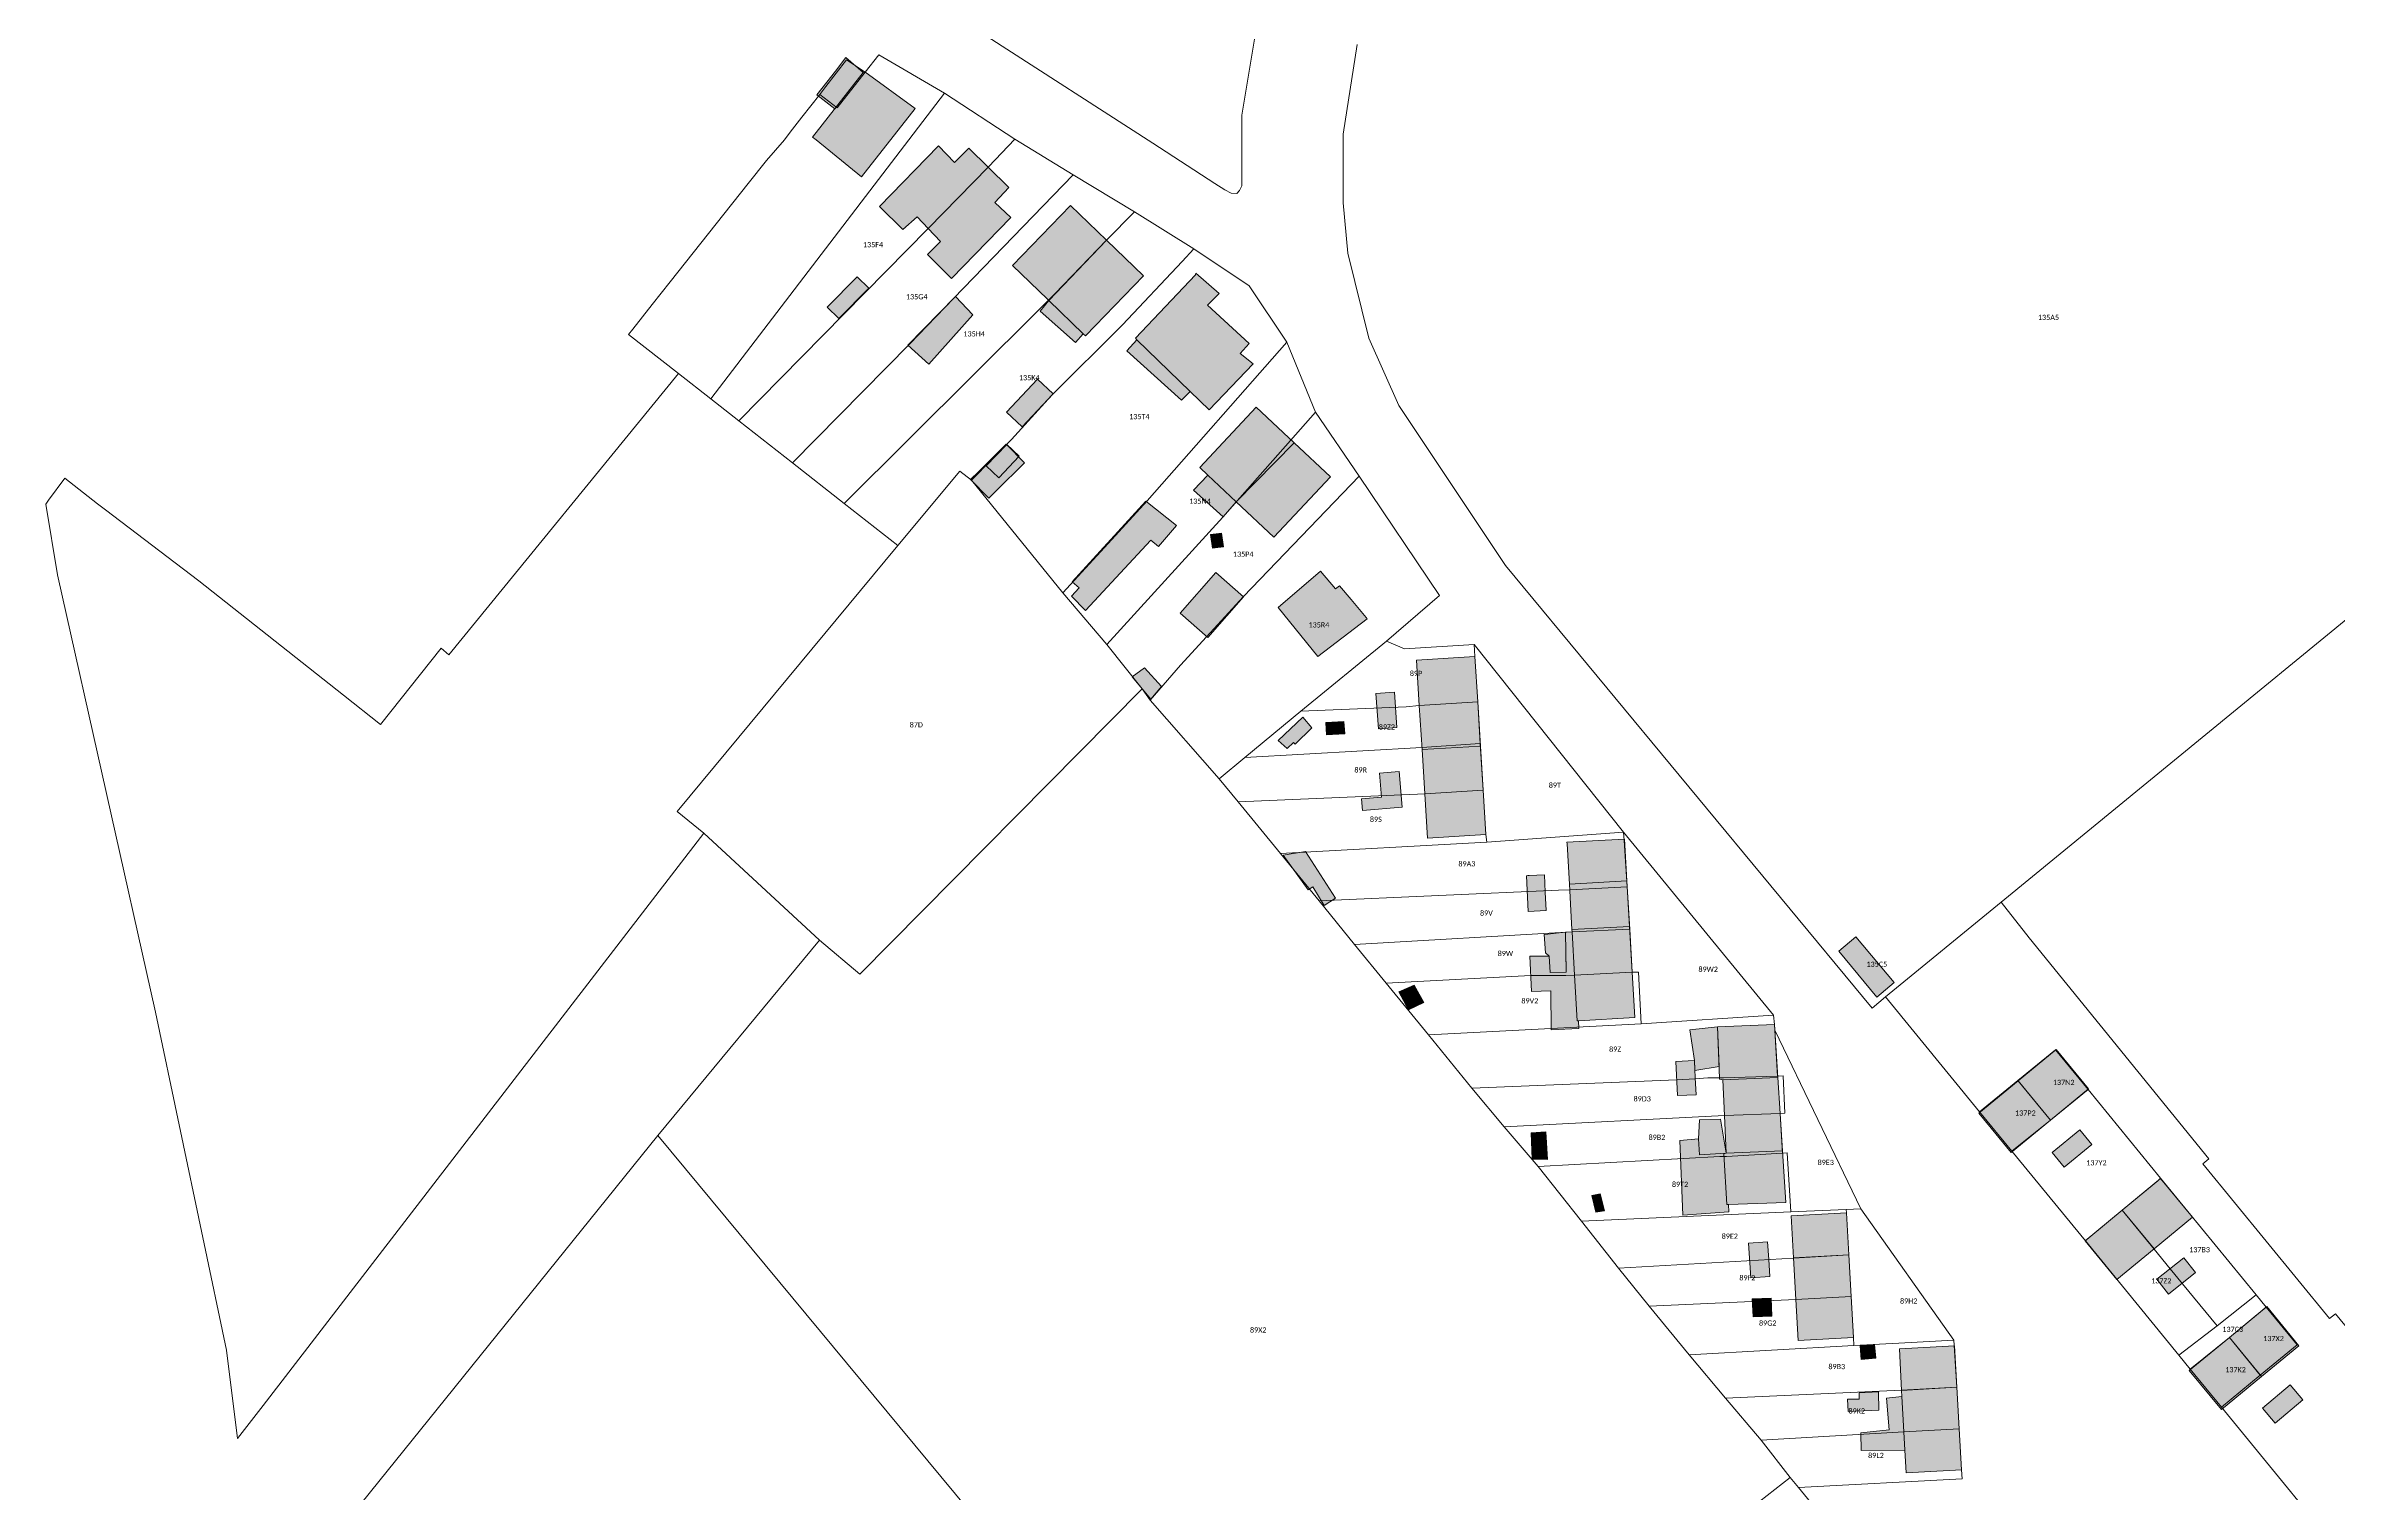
# Model space of a CAD drawing. Header units: metres. Extents: x 113120 to 240396, y 120329 to 242116.
# Drawn here: x 119442.5 to 119795.6, y 120947.3 to 121170.4 of the extents above; entities that cross this region are included whole.
import ezdxf

# ---------------------------------------------------------------- set-up
doc = ezdxf.new("R2010")
doc.units = ezdxf.units.M
doc.header["$LTSCALE"] = 3
for name, color, linetype, lineweight in [('Bpn_CaPa', 78, 'Continuous', 0), ('Bpn_ReBu', 4, 'Continuous', 0), ('Bpt_CaNu', 7, 'Continuous', 0), ('Hachure bâtiment', 11, 'Continuous', 0)]:
    doc.layers.add(name, color=color, linetype=linetype, lineweight=lineweight)
doc.styles.add('Legend', font='')
doc.styles.get('Legend').set_extended_font_data('Calibri')

msp = doc.modelspace()

# ---------------------------------------------------------------- hatches: boundary and pattern name
at = {"layer": 'Hachure bâtiment'}
h = msp.add_hatch(color=256, dxfattribs=at)
h.dxf.hatch_style = 1
h.paths.add_polyline_path([(119561.25, 121162.82), (119562.02, 121163.8), (119564.12, 121166.47), (119565.75, 121168.56), (119568.39, 121166.25), (119564.02, 121160.66)])
h = msp.add_hatch(color=256, dxfattribs=at)
h.dxf.hatch_style = 1
h.paths.add_polyline_path([(119576.43, 121160.68), (119568.15, 121150.15), (119561.15, 121155.86), (119560.62, 121156.29), (119568.39, 121166.25), (119568.65, 121166.33)])
h = msp.add_hatch(color=256, dxfattribs=at)
h.dxf.hatch_style = 1
h.paths.add_polyline_path([(119582.47, 121152.4), (119584.67, 121154.6), (119587.63, 121151.68), (119578.41, 121142.23), (119576.72, 121144.02), (119574.5, 121142.05), (119570.9, 121145.62), (119580, 121154.95)])
h = msp.add_hatch(color=256, dxfattribs=at)
h.dxf.hatch_style = 1
h.paths.add_polyline_path([(119590.85, 121148.5), (119588.7, 121146.22), (119591.12, 121143.9), (119582, 121134.5), (119578.32, 121138.2), (119580.32, 121140.22), (119578.41, 121142.23), (119587.63, 121151.68)])
h = msp.add_hatch(color=256, dxfattribs=at)
h.dxf.hatch_style = 1
h.paths.add_polyline_path([(119605.87, 121140.4), (119597, 121131.11), (119596.79, 121131.3), (119591.4, 121136.5), (119600.32, 121145.75)])
h = msp.add_hatch(color=256, dxfattribs=at)
h.dxf.hatch_style = 1
h.paths.add_polyline_path([(119611.57, 121134.9), (119602.65, 121125.65), (119602.3, 121125.99), (119597, 121131.11), (119605.87, 121140.4)])
h = msp.add_hatch(color=256, dxfattribs=at)
h.dxf.hatch_style = 1
h.paths.add_polyline_path([(119562.86, 121130.09), (119567.5, 121134.77), (119569.28, 121133), (119564.65, 121128.32)])
h = msp.add_hatch(color=256, dxfattribs=at)
h.dxf.hatch_style = 1
h.paths.add_polyline_path([(119623.24, 121132.2), (119621.41, 121130.39), (119627.85, 121124.5), (119626.47, 121122.95), (119628.49, 121121.37), (119621.71, 121114.25), (119618.77, 121117.1), (119610.57, 121125.06), (119610.35, 121125.28), (119619.6, 121135.08), (119619.66, 121135.32)])
h = msp.add_hatch(color=256, dxfattribs=at)
h.dxf.hatch_style = 1
h.paths.add_polyline_path([(119578.5, 121121.28), (119575.27, 121124.22), (119582.63, 121131.73), (119585.3, 121128.88)])
h = msp.add_hatch(color=256, dxfattribs=at)
h.dxf.hatch_style = 1
h.paths.add_polyline_path([(119602.3, 121125.99), (119601.12, 121124.65), (119595.67, 121129.47), (119597, 121131.11)])
h = msp.add_hatch(color=256, dxfattribs=at)
h.dxf.hatch_style = 1
h.paths.add_polyline_path([(119618.77, 121117.1), (119617.45, 121115.75), (119609, 121123.37), (119610.57, 121125.06)])
h = msp.add_hatch(color=256, dxfattribs=at)
h.dxf.hatch_style = 1
h.paths.add_polyline_path([(119597.67, 121116.75), (119592.87, 121111.65), (119590.47, 121113.9), (119595.27, 121119)])
h = msp.add_hatch(color=256, dxfattribs=at)
h.dxf.hatch_style = 1
h.paths.add_polyline_path([(119634.79, 121109.18), (119625.85, 121100.1), (119621.47, 121104.21), (119620.25, 121105.35), (119628.95, 121114.65)])
h = msp.add_hatch(color=256, dxfattribs=at)
h.dxf.hatch_style = 1
h.paths.add_polyline_path([(119584.95, 121103.5), (119586.22, 121104.77), (119587.86, 121106.41), (119589.03, 121107.57), (119590.41, 121108.95), (119593.24, 121106.11), (119588.89, 121101.77), (119587.78, 121100.66)])
h = msp.add_hatch(color=256, dxfattribs=at)
h.dxf.hatch_style = 1
h.paths.add_polyline_path([(119592.42, 121107.1), (119589.27, 121103.8), (119587.35, 121105.62), (119590.52, 121108.92)], flags=17)
h = msp.add_hatch(color=256, dxfattribs=at)
h.dxf.hatch_style = 1
h.paths.add_polyline_path([(119640.37, 121103.95), (119631.67, 121094.65), (119625.85, 121100.1), (119634.79, 121109.18)])
h = msp.add_hatch(color=256, dxfattribs=at)
h.dxf.hatch_style = 1
h.paths.add_polyline_path([(119625.85, 121100.1), (119623.87, 121097.75), (119619.27, 121101.87), (119621.47, 121104.21)])
h = msp.add_hatch(color=256, dxfattribs=at)
h.dxf.hatch_style = 1
h.paths.add_polyline_path([(119616.67, 121096.42), (119613.87, 121093.2), (119612.7, 121094.15), (119602.62, 121083.35), (119600.47, 121085.55), (119601.67, 121086.85), (119600.57, 121087.75), (119611.93, 121100.2)])
h = msp.add_hatch(color=256, dxfattribs=at)
h.dxf.hatch_style = 1
h.paths.add_polyline_path([(119623.9, 121093.17), (119622.22, 121092.95), (119621.92, 121095.05), (119623.6, 121095.27)])
h = msp.add_hatch(color=256, dxfattribs=at)
h.dxf.hatch_style = 1
h.paths.add_polyline_path([(119617.21, 121082.91), (119622.7, 121089.17), (119626.98, 121085.42), (119621.5, 121079.16)])
h = msp.add_hatch(color=256, dxfattribs=at)
h.dxf.hatch_style = 1
h.paths.add_polyline_path([(119641.17, 121086.65), (119641.75, 121087.12), (119643.54, 121085.01), (119645.88, 121082.25), (119646.05, 121082.05), (119638.42, 121076.27), (119632.32, 121083.78), (119638.82, 121089.4)])
h = msp.add_hatch(color=256, dxfattribs=at)
h.dxf.hatch_style = 1
h.paths.add_polyline_path([(119663.05, 121069.25), (119654.05, 121068.7), (119653.62, 121075.7), (119662.62, 121076.25)])
h = msp.add_hatch(color=256, dxfattribs=at)
h.dxf.hatch_style = 1
h.paths.add_polyline_path([(119614.37, 121071.62), (119612.72, 121069.65), (119609.85, 121073.12), (119611.75, 121074.52)])
h = msp.add_hatch(color=256, dxfattribs=at)
h.dxf.hatch_style = 1
h.paths.add_polyline_path([(119650.6, 121065.3), (119647.75, 121065.1), (119647.37, 121070.57), (119650.22, 121070.77)])
h = msp.add_hatch(color=256, dxfattribs=at)
h.dxf.hatch_style = 1
h.paths.add_polyline_path([(119663.48, 121062.44), (119654.48, 121061.89), (119654.05, 121068.7), (119663.05, 121069.25)])
h = msp.add_hatch(color=256, dxfattribs=at)
h.dxf.hatch_style = 1
h.paths.add_polyline_path([(119637.52, 121065.27), (119634.95, 121062.72), (119634.7, 121062.97), (119633.72, 121062.07), (119632.32, 121063.28), (119636.1, 121066.9)])
h = msp.add_hatch(color=256, dxfattribs=at)
h.dxf.hatch_style = 1
h.paths.add_polyline_path([(119642.57, 121064.35), (119639.75, 121064.2), (119639.65, 121066.1), (119642.45, 121066.25)])
h = msp.add_hatch(color=256, dxfattribs=at)
h.dxf.hatch_style = 1
h.paths.add_polyline_path([(119663.9, 121055.63), (119654.9, 121055.08), (119654.48, 121061.89), (119663.48, 121062.44)])
h = msp.add_hatch(color=256, dxfattribs=at)
h.dxf.hatch_style = 1
h.paths.add_polyline_path([(119651.4, 121053.02), (119645.3, 121052.52), (119645.15, 121054.3), (119648.25, 121054.55), (119647.95, 121058.25), (119650.95, 121058.5)])
h = msp.add_hatch(color=256, dxfattribs=at)
h.dxf.hatch_style = 1
h.paths.add_polyline_path([(119664.32, 121048.82), (119655.32, 121048.27), (119654.9, 121055.08), (119663.9, 121055.63)])
h = msp.add_hatch(color=256, dxfattribs=at)
h.dxf.hatch_style = 1
h.paths.add_polyline_path([(119686.04, 121041.67), (119677.17, 121041.17), (119676.82, 121047.38), (119676.8, 121047.62), (119685.67, 121048.12)])
h = msp.add_hatch(color=256, dxfattribs=at)
h.dxf.hatch_style = 1
h.paths.add_polyline_path([(119641.15, 121039.02), (119639.4, 121037.85), (119637.65, 121040.75), (119636.95, 121040.3), (119633.07, 121045.62), (119636.52, 121046.2)])
h = msp.add_hatch(color=256, dxfattribs=at)
h.dxf.hatch_style = 1
h.paths.add_polyline_path([(119673.46, 121039.95), (119673.6, 121037.1), (119670.82, 121036.95), (119670.55, 121042.47), (119670.77, 121042.48), (119670.99, 121042.49), (119673.32, 121042.62)])
h = msp.add_hatch(color=256, dxfattribs=at)
h.dxf.hatch_style = 1
h.paths.add_polyline_path([(119686.44, 121034.65), (119677.57, 121034.15), (119677.4, 121037.11), (119677.17, 121041.17), (119686.04, 121041.67)])
h = msp.add_hatch(color=256, dxfattribs=at)
h.dxf.hatch_style = 1
h.paths.add_polyline_path([(119677.97, 121027.12), (119678.37, 121020.1), (119678.6, 121020.11), (119678.62, 121018.92), (119674.37, 121018.7), (119674.3, 121024.7), (119671.32, 121024.62), (119671.1, 121030.05), (119674.07, 121030.07), (119674.22, 121027.55), (119676.7, 121027.62), (119676.57, 121033.75), (119677.59, 121033.79)])
h = msp.add_hatch(color=256, dxfattribs=at)
h.dxf.hatch_style = 1
h.paths.add_polyline_path([(119673.87, 121033.44), (119675.14, 121033.59), (119676.57, 121033.75), (119676.7, 121027.77), (119676.7, 121027.62), (119674.22, 121027.55), (119674.07, 121030.07), (119673.5, 121030.57), (119673.29, 121033.38)], flags=17)
h = msp.add_hatch(color=256, dxfattribs=at)
h.dxf.hatch_style = 1
h.paths.add_polyline_path([(119686.85, 121027.62), (119677.97, 121027.12), (119677.59, 121033.79), (119677.57, 121034.15), (119686.44, 121034.65)])
h = msp.add_hatch(color=256, dxfattribs=at)
h.dxf.hatch_style = 1
h.paths.add_polyline_path([(119727.2, 121026), (119724.55, 121023.77), (119718.65, 121030.82), (119721.3, 121033.05)])
h = msp.add_hatch(color=256, dxfattribs=at)
h.dxf.hatch_style = 1
h.paths.add_polyline_path([(119687.25, 121020.6), (119678.6, 121020.11), (119678.37, 121020.1), (119677.97, 121027.12), (119686.85, 121027.62)])
h = msp.add_hatch(color=256, dxfattribs=at)
h.dxf.hatch_style = 1
h.paths.add_polyline_path([(119654.75, 121022.92), (119652.37, 121021.8), (119650.92, 121024.55), (119653.25, 121025.6)])
h = msp.add_hatch(color=256, dxfattribs=at)
h.dxf.hatch_style = 1
h.paths.add_polyline_path([(119709.26, 121011.35), (119700.82, 121011.03), (119700.3, 121011.12), (119700.3, 121011.28), (119699.99, 121019.2), (119708.74, 121019.53)])
h = msp.add_hatch(color=256, dxfattribs=at)
h.dxf.hatch_style = 1
h.paths.add_polyline_path([(119699.99, 121019.2), (119700.23, 121013.07), (119696.5, 121012.44), (119696.42, 121013.97), (119695.71, 121018.71)])
h = msp.add_hatch(color=256, dxfattribs=at)
h.dxf.hatch_style = 1
h.paths.add_polyline_path([(119696.55, 121011.33), (119696.69, 121008.7), (119693.84, 121008.57), (119693.59, 121013.82), (119696.42, 121013.97)])
h = msp.add_hatch(color=256, dxfattribs=at)
h.dxf.hatch_style = 1
h.paths.add_polyline_path([(119757.12, 121009.62), (119751.27, 121004.8), (119746.29, 121010.87), (119752.14, 121015.68)])
h = msp.add_hatch(color=256, dxfattribs=at)
h.dxf.hatch_style = 1
h.paths.add_polyline_path([(119709.62, 121005.82), (119701.06, 121005.5), (119700.82, 121011.03), (119709.26, 121011.35)])
h = msp.add_hatch(color=256, dxfattribs=at)
h.dxf.hatch_style = 1
h.paths.add_polyline_path([(119751.27, 121004.8), (119745.2, 120999.8), (119740.22, 121005.87), (119746.29, 121010.87)])
h = msp.add_hatch(color=256, dxfattribs=at)
h.dxf.hatch_style = 1
h.paths.add_polyline_path([(119709.99, 121000.04), (119701.32, 120999.73), (119701.06, 121005.5), (119709.62, 121005.82)])
h = msp.add_hatch(color=256, dxfattribs=at)
h.dxf.hatch_style = 1
h.paths.add_polyline_path([(119673.8, 120998.72), (119671.42, 120998.8), (119671.29, 121002.83), (119673.57, 121003)])
h = msp.add_hatch(color=256, dxfattribs=at)
h.dxf.hatch_style = 1
h.paths.add_polyline_path([(119697.22, 120999.43), (119701.32, 120999.73), (119700.97, 120999.6), (119701.44, 120991.77), (119701.67, 120991.78), (119701.75, 120990.64), (119694.64, 120990.17), (119694.19, 121001.67), (119697.07, 121001.92)])
h = msp.add_hatch(color=256, dxfattribs=at)
h.dxf.hatch_style = 1
h.paths.add_polyline_path([(119697.22, 120999.43), (119697.07, 121001.92), (119697.19, 121004.83), (119700.47, 121004.92), (119701.32, 120999.73)])
h = msp.add_hatch(color=256, dxfattribs=at)
h.dxf.hatch_style = 1
h.paths.add_polyline_path([(119757.64, 121001.03), (119753.39, 120997.57), (119751.52, 120999.82), (119755.79, 121003.32)])
h = msp.add_hatch(color=256, dxfattribs=at)
h.dxf.hatch_style = 1
h.paths.add_polyline_path([(119710.5, 120992.12), (119701.67, 120991.78), (119701.44, 120991.77), (119700.97, 120999.6), (119701.32, 120999.73), (119709.99, 121000.04)])
h = msp.add_hatch(color=256, dxfattribs=at)
h.dxf.hatch_style = 1
h.paths.add_polyline_path([(119773.17, 120989.83), (119767.24, 120984.95), (119762.31, 120990.9), (119768.24, 120995.8)])
h = msp.add_hatch(color=256, dxfattribs=at)
h.dxf.hatch_style = 1
h.paths.add_polyline_path([(119682.57, 120990.8), (119681.27, 120990.6), (119680.64, 120993.2), (119681.9, 120993.42)])
h = msp.add_hatch(color=256, dxfattribs=at)
h.dxf.hatch_style = 1
h.paths.add_polyline_path([(119720.22, 120984.06), (119711.68, 120983.55), (119711.32, 120990.03), (119719.87, 120990.5)])
h = msp.add_hatch(color=256, dxfattribs=at)
h.dxf.hatch_style = 1
h.paths.add_polyline_path([(119767.24, 120984.95), (119761.5, 120980.22), (119756.59, 120986.17), (119762.31, 120990.9)])
h = msp.add_hatch(color=256, dxfattribs=at)
h.dxf.hatch_style = 1
h.paths.add_polyline_path([(119707.89, 120983.3), (119708.07, 120980.68), (119705.1, 120980.48), (119704.74, 120985.82), (119707.7, 120986.02)])
h = msp.add_hatch(color=256, dxfattribs=at)
h.dxf.hatch_style = 1
h.paths.add_polyline_path([(119720.57, 120977.61), (119712.04, 120977.15), (119711.68, 120983.55), (119720.22, 120984.06)])
h = msp.add_hatch(color=256, dxfattribs=at)
h.dxf.hatch_style = 1
h.paths.add_polyline_path([(119773.62, 120981.3), (119769.47, 120978), (119767.67, 120980.28), (119771.8, 120983.58)])
h = msp.add_hatch(color=256, dxfattribs=at)
h.dxf.hatch_style = 1
h.paths.add_polyline_path([(119708.37, 120974.58), (119705.47, 120974.47), (119705.34, 120977.27), (119708.24, 120977.38)])
h = msp.add_hatch(color=256, dxfattribs=at)
h.dxf.hatch_style = 1
h.paths.add_polyline_path([(119720.92, 120971.3), (119712.39, 120970.83), (119712.04, 120977.15), (119720.57, 120977.61)])
h = msp.add_hatch(color=256, dxfattribs=at)
h.dxf.hatch_style = 1
h.paths.add_polyline_path([(119789.54, 120970.03), (119783.75, 120965.28), (119778.82, 120971.3), (119784.6, 120976.07)])
h = msp.add_hatch(color=256, dxfattribs=at)
h.dxf.hatch_style = 1
h.paths.add_polyline_path([(119724.37, 120968.1), (119722.12, 120967.9), (119721.94, 120970), (119724.19, 120970.2)])
h = msp.add_hatch(color=256, dxfattribs=at)
h.dxf.hatch_style = 1
h.paths.add_polyline_path([(119736.85, 120963.63), (119728.33, 120963.12), (119728, 120969.57), (119736.49, 120970.03)])
h = msp.add_hatch(color=256, dxfattribs=at)
h.dxf.hatch_style = 1
h.paths.add_polyline_path([(119783.75, 120965.28), (119777.6, 120960.22), (119772.65, 120966.22), (119778.82, 120971.3)])
h = msp.add_hatch(color=256, dxfattribs=at)
h.dxf.hatch_style = 1
h.paths.add_polyline_path([(119737.22, 120957.23), (119728.68, 120956.76), (119728.38, 120962.2), (119728.33, 120963.12), (119736.85, 120963.63)])
h = msp.add_hatch(color=256, dxfattribs=at)
h.dxf.hatch_style = 1
h.paths.add_polyline_path([(119790.12, 120961.68), (119785.87, 120958.12), (119783.94, 120960.42), (119788.2, 120963.98)])
h = msp.add_hatch(color=256, dxfattribs=at)
h.dxf.hatch_style = 1
h.paths.add_polyline_path([(119724.84, 120960.12), (119720.12, 120959.87), (119720.02, 120961.77), (119721.8, 120961.8), (119721.79, 120962.78), (119724.79, 120962.93)])
h = msp.add_hatch(color=256, dxfattribs=at)
h.dxf.hatch_style = 1
h.paths.add_polyline_path([(119728.68, 120956.76), (119728.84, 120953.93), (119722.12, 120953.9), (119722.04, 120956.63), (119726.42, 120957.08), (119726.04, 120961.97), (119728.38, 120962.2)])
h = msp.add_hatch(color=256, dxfattribs=at)
h.dxf.hatch_style = 1
h.paths.add_polyline_path([(119737.59, 120950.9), (119729.04, 120950.42), (119728.84, 120953.93), (119728.68, 120956.76), (119737.22, 120957.23)])

# ---------------------------------------------------------------- linework, layer by layer
at = {"layer": 'Bpn_CaPa'}
for points in [[(119629.98, 121179.16), (119626.7, 121159.69), (119626.7, 121148.79), (119626.34, 121148.04), (119625.94, 121147.6), (119625.07, 121147.64), (119624.09, 121148.14), (119622.55, 121149.12), (119613.03, 121155.37), (119587.49, 121171.77)], [(119829.14, 121108.44), (119743.66, 121038.38), (119725.87, 121023.8), (119725.87, 121023.8), (119723.8, 121022.03), (119667.32, 121090.29), (119650.88, 121114.94), (119646.3, 121125.29), (119643.07, 121138.43), (119642.31, 121146.18), (119642.31, 121156.72), (119644.47, 121170.56)], [(119653.27, 120862), (119536.76, 121002.41), (119561.68, 121032.53), (119567.87, 121027.3), (119611.39, 121071.26), (119612.59, 121069.5), (119623.23, 121057.4), (119626.15, 121053.87), (119632.68, 121045.87), (119638.62, 121038.59), (119644.09, 121031.88), (119648.96, 121025.9), (119655.46, 121017.92), (119662.16, 121009.71), (119667.13, 121003.74), (119667.13, 121003.74), (119672.37, 120997.65), (119679.02, 120989.23), (119684.75, 120981.99), (119689.45, 120976.13), (119695.63, 120968.61), (119701.22, 120961.93), (119706.7, 120955.5), (119711.17, 120949.73), (119702.9, 120943.27)], [(119799.53, 120933.73), (119777.59, 120960.56), (119783.56, 120965.48), (119789.25, 120970.17), (119784.5, 120975.97), (119782.94, 120977.88), (119768.24, 120995.85), (119757.05, 121009.52), (119752.05, 121015.63), (119746.24, 121010.88), (119740.36, 121006.08), (119725.87, 121023.8), (119743.66, 121038.38), (119747.97, 121032.87), (119775.68, 120998.84), (119774.76, 120998.08), (119794.23, 120974.2), (119795.16, 120974.96), (119823.16, 120941.01)]]:
    msp.add_lwpolyline(points, dxfattribs=at)
for points in [[(119556.28, 121155.88), (119557.17, 121157.07), (119558.97, 121159.38), (119561.75, 121162.87), (119564.4, 121160.79), (119568.73, 121166.29), (119570.81, 121168.95), (119580.94, 121163.06), (119544.95, 121115.97), (119539.97, 121119.85), (119532.28, 121125.89), (119532.92, 121126.69), (119535.91, 121130.47), (119538.69, 121133.99), (119545.75, 121142.92), (119550.67, 121149.15), (119553.53, 121152.71), (119556.28, 121155.88)], [(119561.75, 121162.87), (119562.66, 121164.11), (119565.85, 121168.2), (119568.73, 121166.29), (119564.4, 121160.79), (119561.75, 121162.87)], [(119580.94, 121163.06), (119591.78, 121155.95), (119587.68, 121151.73), (119578.41, 121142.23), (119549.25, 121112.58), (119544.95, 121115.97), (119580.94, 121163.06)], [(119549.25, 121112.58), (119578.41, 121142.23), (119587.68, 121151.73), (119591.78, 121155.95), (119600.72, 121150.5), (119582.33, 121131.41), (119575.61, 121124.45), (119557.52, 121106.09), (119549.25, 121112.58)], [(119610.17, 121144.78), (119605.87, 121140.4), (119597.92, 121132.14), (119596.95, 121131.15), (119595.45, 121129.69), (119565.45, 121099.84), (119557.52, 121106.09), (119575.61, 121124.45), (119582.33, 121131.41), (119600.72, 121150.5), (119610.17, 121144.78)], [(119619.34, 121139.06), (119617.53, 121137.13), (119608.32, 121127.34), (119597.42, 121116.48), (119591.26, 121109.71), (119585.06, 121103.4), (119583.3, 121104.8), (119573.74, 121093.33), (119565.45, 121099.84), (119595.45, 121129.69), (119596.95, 121131.15), (119597.92, 121132.14), (119605.87, 121140.4), (119610.17, 121144.78), (119619.34, 121139.06)], [(119619.34, 121139.06), (119627.84, 121133.38), (119633.65, 121124.68), (119612.15, 121100.22), (119606.12, 121093.67), (119599.13, 121086.06), (119585.06, 121103.4), (119591.26, 121109.71), (119597.42, 121116.48), (119608.32, 121127.34), (119617.53, 121137.13), (119619.34, 121139.06)], [(119638.06, 121113.92), (119634.24, 121109.52), (119626.39, 121100.68), (119623.81, 121097.71), (119605.92, 121078.1), (119599.13, 121086.06), (119606.12, 121093.67), (119612.15, 121100.22), (119633.65, 121124.68), (119638.06, 121113.92)], [(119442.95, 121100.33), (119445.42, 121103.72), (119450.47, 121099.75), (119451.68, 121098.83), (119466.07, 121087.9), (119488.35, 121070.3), (119494.08, 121065.77), (119503.39, 121077.55), (119504.6, 121076.52), (119539.97, 121119.85), (119544.95, 121115.97), (119549.25, 121112.58), (119557.52, 121106.09), (119565.45, 121099.84), (119573.74, 121093.33), (119539.75, 121052.37), (119543.85, 121049), (119476.01, 120960.84), (119472.05, 120955.73), (119470.35, 120969.32), (119459.38, 121021.41), (119444.3, 121088.82), (119442.52, 121099.73), (119442.95, 121100.33)], [(119644.79, 121104.02), (119626.97, 121085.5), (119617.27, 121074.92), (119612.59, 121069.5), (119611.39, 121071.26), (119605.92, 121078.1), (119623.81, 121097.71), (119626.39, 121100.68), (119634.24, 121109.52), (119638.06, 121113.92), (119644.79, 121104.02)], [(119874.49, 120982.92), (119823.16, 120941.01), (119795.16, 120974.96), (119794.23, 120974.2), (119774.76, 120998.08), (119775.68, 120998.84), (119747.97, 121032.87), (119743.66, 121038.38), (119829.14, 121108.44), (119833.79, 121102.76), (119896.92, 121025.7), (119887.62, 121018.14), (119889.58, 121015.74), (119864.46, 120995.22), (119874.49, 120982.92)], [(119543.85, 121049), (119539.75, 121052.37), (119573.74, 121093.33), (119583.3, 121104.8), (119585.06, 121103.4), (119599.13, 121086.06), (119605.92, 121078.1), (119611.39, 121071.26), (119567.87, 121027.3), (119561.68, 121032.53), (119543.85, 121049)], [(119623.23, 121057.4), (119612.59, 121069.5), (119617.27, 121074.92), (119626.97, 121085.5), (119644.79, 121104.02), (119657.15, 121085.64), (119648.98, 121078.63), (119635.8, 121067.82), (119627.17, 121060.69), (119623.23, 121057.4)], [(119648.98, 121078.63), (119651.8, 121077.43), (119662.49, 121078.12), (119662.62, 121076.25), (119663.05, 121069.25), (119654.05, 121068.7), (119652.03, 121068.51), (119635.8, 121067.82), (119648.98, 121078.63)], [(119663.9, 121055.63), (119663.45, 121062.86), (119663.05, 121069.25), (119662.62, 121076.25), (119662.49, 121078.12), (119685.52, 121049.19), (119664.47, 121047.65), (119664.32, 121048.82), (119663.9, 121055.63)], [(119663.45, 121062.86), (119654.45, 121062.23), (119627.17, 121060.69), (119635.8, 121067.82), (119652.03, 121068.51), (119654.05, 121068.7), (119663.05, 121069.25), (119663.45, 121062.86)], [(119623.23, 121057.4), (119627.17, 121060.69), (119654.45, 121062.23), (119663.45, 121062.86), (119663.9, 121055.63), (119654.9, 121055.08), (119653.78, 121055.04), (119626.15, 121053.87), (119623.23, 121057.4)], [(119663.9, 121055.63), (119664.32, 121048.82), (119664.47, 121047.65), (119632.68, 121045.87), (119626.15, 121053.87), (119653.78, 121055.04), (119654.9, 121055.08), (119663.9, 121055.63)], [(119664.47, 121047.65), (119685.52, 121049.19), (119685.6, 121047.87), (119686.09, 121040.73), (119677.22, 121040.29), (119675.5, 121040.23), (119638.63, 121038.59), (119638.62, 121038.59), (119632.68, 121045.87), (119664.47, 121047.65)], [(119688.21, 121019.64), (119687.83, 121027.61), (119686.85, 121027.62), (119686.47, 121034.23), (119686.09, 121040.73), (119685.6, 121047.87), (119685.52, 121049.19), (119708.59, 121020.96), (119688.21, 121019.64)], [(119686.47, 121034.23), (119677.59, 121033.79), (119644.09, 121031.88), (119638.62, 121038.59), (119638.63, 121038.59), (119675.5, 121040.23), (119677.22, 121040.29), (119686.09, 121040.73), (119686.47, 121034.23)], [(119686.47, 121034.23), (119686.85, 121027.62), (119677.97, 121027.12), (119676.61, 121027.1), (119674.11, 121027.06), (119671.22, 121027.06), (119648.96, 121025.9), (119644.09, 121031.88), (119677.59, 121033.79), (119686.47, 121034.23)], [(119727.2, 121026), (119721.3, 121033.05), (119718.65, 121030.82), (119724.55, 121023.77), (119727.2, 121026)], [(119727.2, 121026), (119724.55, 121023.77), (119718.65, 121030.82), (119721.3, 121033.05), (119727.2, 121026)], [(119688.21, 121019.64), (119655.46, 121017.92), (119648.96, 121025.9), (119671.22, 121027.06), (119674.11, 121027.06), (119676.61, 121027.1), (119677.97, 121027.12), (119686.85, 121027.62), (119687.83, 121027.61), (119688.21, 121019.64)], [(119688.21, 121019.64), (119708.59, 121020.96), (119708.74, 121019.53), (119708.79, 121018.65), (119709.25, 121011.57), (119700.92, 121011.34), (119698.5, 121011.31), (119696.56, 121011.14), (119693.72, 121011.03), (119662.16, 121009.71), (119655.46, 121017.92), (119688.21, 121019.64)], [(119711.3, 120990.67), (119710.74, 120999.74), (119710.01, 120999.7), (119709.62, 121005.82), (119710.35, 121005.86), (119710.08, 121011.6), (119709.25, 121011.57), (119708.79, 121018.65), (119722.04, 120991.15), (119719.81, 120991.02), (119711.3, 120990.67)], [(119746.24, 121010.88), (119752.05, 121015.63), (119757.05, 121009.52), (119751.27, 121004.8), (119746.24, 121010.88)], [(119667.13, 121003.74), (119662.16, 121009.71), (119693.72, 121011.03), (119696.56, 121011.14), (119698.5, 121011.31), (119700.92, 121011.34), (119709.25, 121011.57), (119710.08, 121011.6), (119710.35, 121005.86), (119709.62, 121005.82), (119701.06, 121005.5), (119667.13, 121003.74)], [(119746.24, 121010.88), (119751.27, 121004.8), (119745.32, 121000.02), (119740.36, 121006.08), (119746.24, 121010.88)], [(119768.24, 120995.85), (119767.81, 120995.44), (119762.31, 120990.9), (119756.88, 120986.41), (119756.64, 120986.18), (119745.32, 121000.02), (119751.27, 121004.8), (119757.05, 121009.52), (119768.24, 120995.85)], [(119672.37, 120997.65), (119667.13, 121003.74), (119701.06, 121005.5), (119709.62, 121005.82), (119710.01, 120999.7), (119701.39, 120999.19), (119700.34, 120999.19), (119672.37, 120997.65)], [(119521.46, 120882.18), (119473.51, 120918.98), (119471.17, 120920.77), (119474.12, 120924.73), (119536.76, 121002.41), (119653.27, 120862), (119646.93, 120856.11), (119616.67, 120887.88), (119564.17, 120940.27), (119521.46, 120882.18)], [(119672.37, 120997.65), (119700.34, 120999.19), (119701.39, 120999.19), (119710.01, 120999.7), (119710.74, 120999.74), (119711.3, 120990.67), (119679.02, 120989.23), (119672.37, 120997.65)], [(119768.24, 120995.85), (119782.94, 120977.88), (119776.92, 120973.12), (119771.6, 120979.59), (119769.71, 120981.9), (119767.23, 120984.91), (119762.31, 120990.9), (119767.81, 120995.44), (119768.24, 120995.85)], [(119711.3, 120990.67), (119719.81, 120991.02), (119719.87, 120990.5), (119720.22, 120984.06), (119711.69, 120983.52), (119684.75, 120981.99), (119679.02, 120989.23), (119711.3, 120990.67)], [(119720.22, 120984.06), (119719.87, 120990.5), (119719.81, 120991.02), (119722.04, 120991.15), (119736.38, 120970.89), (119727.9, 120970.42), (119720.97, 120970.04), (119720.92, 120971.3), (119720.57, 120977.61), (119720.22, 120984.06)], [(119762.31, 120990.9), (119767.23, 120984.91), (119769.71, 120981.9), (119771.6, 120979.59), (119776.92, 120973.12), (119771.05, 120968.56), (119756.64, 120986.18), (119756.88, 120986.41), (119762.31, 120990.9)], [(119720.22, 120984.06), (119720.57, 120977.61), (119712.04, 120977.15), (119689.45, 120976.13), (119684.75, 120981.99), (119711.69, 120983.52), (119720.22, 120984.06)], [(119695.63, 120968.61), (119689.45, 120976.13), (119712.04, 120977.15), (119720.57, 120977.61), (119720.92, 120971.3), (119720.97, 120970.04), (119695.63, 120968.61)], [(119778.82, 120971.3), (119772.8, 120966.41), (119771.05, 120968.56), (119776.92, 120973.12), (119782.94, 120977.88), (119784.5, 120975.97), (119778.82, 120971.3)], [(119778.82, 120971.3), (119784.5, 120975.97), (119789.25, 120970.17), (119783.56, 120965.48), (119778.82, 120971.3)], [(119695.63, 120968.61), (119720.97, 120970.04), (119727.9, 120970.42), (119736.38, 120970.89), (119736.85, 120963.63), (119728.33, 120963.16), (119701.22, 120961.93), (119695.63, 120968.61)], [(119778.82, 120971.3), (119783.56, 120965.48), (119777.59, 120960.56), (119772.8, 120966.41), (119778.82, 120971.3)], [(119701.22, 120961.93), (119728.33, 120963.16), (119736.85, 120963.63), (119737.22, 120957.23), (119728.68, 120956.76), (119706.7, 120955.5), (119701.22, 120961.93)], [(119712.44, 120948.19), (119711.17, 120949.73), (119706.7, 120955.5), (119728.68, 120956.76), (119737.22, 120957.23), (119737.59, 120950.9), (119737.67, 120949.54), (119712.44, 120948.19)], [(119712.44, 120948.19), (119725.93, 120931.74), (119723.41, 120930.23), (119721.46, 120925.85), (119719.21, 120923.37), (119702.9, 120943.27), (119711.17, 120949.73), (119712.44, 120948.19)]]:
    msp.add_lwpolyline(points, close=True, dxfattribs=at)
at = {"layer": 'Bpn_ReBu'}
for points in [[(119561.25, 121162.82), (119562.02, 121163.8), (119564.12, 121166.47), (119565.75, 121168.56), (119568.39, 121166.25), (119564.02, 121160.66), (119561.25, 121162.82)], [(119576.43, 121160.68), (119568.15, 121150.15), (119561.15, 121155.86), (119560.62, 121156.29), (119568.39, 121166.25), (119568.65, 121166.33), (119576.43, 121160.68)], [(119582.47, 121152.4), (119584.67, 121154.6), (119587.63, 121151.68), (119578.41, 121142.23), (119576.72, 121144.02), (119574.5, 121142.05), (119570.9, 121145.62), (119580, 121154.95), (119582.47, 121152.4)], [(119590.85, 121148.5), (119588.7, 121146.22), (119591.12, 121143.9), (119582, 121134.5), (119578.32, 121138.2), (119580.32, 121140.22), (119578.41, 121142.23), (119587.63, 121151.68), (119590.85, 121148.5)], [(119605.87, 121140.4), (119597, 121131.11), (119596.79, 121131.3), (119591.4, 121136.5), (119600.32, 121145.75), (119605.87, 121140.4)], [(119611.57, 121134.9), (119602.65, 121125.65), (119602.3, 121125.99), (119597, 121131.11), (119605.87, 121140.4), (119611.57, 121134.9)], [(119562.86, 121130.09), (119567.5, 121134.77), (119569.28, 121133), (119564.65, 121128.32), (119562.86, 121130.09)], [(119623.24, 121132.2), (119621.41, 121130.39), (119627.85, 121124.5), (119626.47, 121122.95), (119628.49, 121121.37), (119621.71, 121114.25), (119618.77, 121117.1), (119610.57, 121125.06), (119610.35, 121125.28), (119619.6, 121135.08), (119619.66, 121135.32), (119623.24, 121132.2)], [(119578.5, 121121.28), (119575.27, 121124.22), (119582.63, 121131.73), (119585.3, 121128.88), (119578.5, 121121.28)], [(119602.3, 121125.99), (119601.12, 121124.65), (119595.67, 121129.47), (119597, 121131.11), (119602.3, 121125.99)], [(119618.77, 121117.1), (119617.45, 121115.75), (119609, 121123.37), (119610.57, 121125.06), (119618.77, 121117.1)], [(119597.67, 121116.75), (119592.87, 121111.65), (119590.47, 121113.9), (119595.27, 121119), (119597.67, 121116.75)], [(119634.79, 121109.18), (119625.85, 121100.1), (119621.47, 121104.21), (119620.25, 121105.35), (119628.95, 121114.65), (119634.79, 121109.18)], [(119584.95, 121103.5), (119586.22, 121104.77), (119587.86, 121106.41), (119589.03, 121107.57), (119590.41, 121108.95), (119593.24, 121106.11), (119588.89, 121101.77), (119587.78, 121100.66), (119584.95, 121103.5)], [(119592.42, 121107.1), (119589.27, 121103.8), (119587.35, 121105.62), (119590.52, 121108.92), (119592.42, 121107.1)], [(119640.37, 121103.95), (119631.67, 121094.65), (119625.85, 121100.1), (119634.79, 121109.18), (119640.37, 121103.95)], [(119625.85, 121100.1), (119623.87, 121097.75), (119619.27, 121101.87), (119621.47, 121104.21), (119625.85, 121100.1)], [(119616.67, 121096.42), (119613.87, 121093.2), (119612.7, 121094.15), (119602.62, 121083.35), (119600.47, 121085.55), (119601.67, 121086.85), (119600.57, 121087.75), (119611.93, 121100.2), (119616.67, 121096.42)], [(119623.9, 121093.17), (119622.22, 121092.95), (119621.92, 121095.05), (119623.6, 121095.27), (119623.9, 121093.17)], [(119617.21, 121082.91), (119622.7, 121089.17), (119626.98, 121085.42), (119621.5, 121079.16), (119617.21, 121082.91)], [(119641.17, 121086.65), (119641.75, 121087.12), (119643.54, 121085.01), (119645.88, 121082.25), (119646.05, 121082.05), (119638.42, 121076.27), (119632.32, 121083.78), (119638.82, 121089.4), (119641.17, 121086.65)], [(119663.05, 121069.25), (119654.05, 121068.7), (119653.62, 121075.7), (119662.62, 121076.25), (119663.05, 121069.25)], [(119614.37, 121071.62), (119612.72, 121069.65), (119609.85, 121073.12), (119611.75, 121074.52), (119614.37, 121071.62)], [(119650.6, 121065.3), (119647.75, 121065.1), (119647.37, 121070.57), (119650.22, 121070.77), (119650.6, 121065.3)], [(119663.48, 121062.44), (119654.48, 121061.89), (119654.05, 121068.7), (119663.05, 121069.25), (119663.48, 121062.44)], [(119637.52, 121065.27), (119634.95, 121062.72), (119634.7, 121062.97), (119633.72, 121062.07), (119632.32, 121063.28), (119636.1, 121066.9), (119637.52, 121065.27)], [(119642.57, 121064.35), (119639.75, 121064.2), (119639.65, 121066.1), (119642.45, 121066.25), (119642.57, 121064.35)], [(119663.9, 121055.63), (119654.9, 121055.08), (119654.48, 121061.89), (119663.48, 121062.44), (119663.9, 121055.63)], [(119651.4, 121053.02), (119645.3, 121052.52), (119645.15, 121054.3), (119648.25, 121054.55), (119647.95, 121058.25), (119650.95, 121058.5), (119651.4, 121053.02)], [(119664.32, 121048.82), (119655.32, 121048.27), (119654.9, 121055.08), (119663.9, 121055.63), (119664.32, 121048.82)], [(119686.04, 121041.67), (119677.17, 121041.17), (119676.82, 121047.38), (119676.8, 121047.62), (119685.67, 121048.12), (119686.04, 121041.67)], [(119641.15, 121039.02), (119639.4, 121037.85), (119637.65, 121040.75), (119636.95, 121040.3), (119633.07, 121045.62), (119636.52, 121046.2), (119641.15, 121039.02)], [(119673.46, 121039.95), (119673.6, 121037.1), (119670.82, 121036.95), (119670.55, 121042.47), (119670.77, 121042.48), (119670.99, 121042.49), (119673.32, 121042.62), (119673.46, 121039.95)], [(119686.44, 121034.65), (119677.57, 121034.15), (119677.4, 121037.11), (119677.17, 121041.17), (119686.04, 121041.67), (119686.44, 121034.65)], [(119677.97, 121027.12), (119678.37, 121020.1), (119678.6, 121020.11), (119678.62, 121018.92), (119674.37, 121018.7), (119674.3, 121024.7), (119671.32, 121024.62), (119671.1, 121030.05), (119674.07, 121030.07), (119674.22, 121027.55), (119676.7, 121027.62), (119676.57, 121033.75), (119677.59, 121033.79), (119677.97, 121027.12)], [(119673.87, 121033.44), (119675.14, 121033.59), (119676.57, 121033.75), (119676.7, 121027.77), (119676.7, 121027.62), (119674.22, 121027.55), (119674.07, 121030.07), (119673.5, 121030.57), (119673.29, 121033.38), (119673.87, 121033.44)], [(119686.85, 121027.62), (119677.97, 121027.12), (119677.59, 121033.79), (119677.57, 121034.15), (119686.44, 121034.65), (119686.85, 121027.62)], [(119727.2, 121026), (119724.55, 121023.77), (119718.65, 121030.82), (119721.3, 121033.05), (119727.2, 121026)], [(119687.25, 121020.6), (119678.6, 121020.11), (119678.37, 121020.1), (119677.97, 121027.12), (119686.85, 121027.62), (119687.25, 121020.6)], [(119654.75, 121022.92), (119652.37, 121021.8), (119650.92, 121024.55), (119653.25, 121025.6), (119654.75, 121022.92)], [(119709.26, 121011.35), (119700.82, 121011.03), (119700.3, 121011.12), (119700.3, 121011.28), (119699.99, 121019.2), (119708.74, 121019.53), (119709.26, 121011.35)], [(119699.99, 121019.2), (119700.23, 121013.07), (119696.5, 121012.44), (119696.42, 121013.97), (119695.71, 121018.71), (119699.99, 121019.2)], [(119696.55, 121011.33), (119696.69, 121008.7), (119693.84, 121008.57), (119693.59, 121013.82), (119696.42, 121013.97), (119696.55, 121011.33)], [(119757.12, 121009.62), (119751.27, 121004.8), (119746.29, 121010.87), (119752.14, 121015.68), (119757.12, 121009.62)], [(119709.62, 121005.82), (119701.06, 121005.5), (119700.82, 121011.03), (119709.26, 121011.35), (119709.62, 121005.82)], [(119751.27, 121004.8), (119745.2, 120999.8), (119740.22, 121005.87), (119746.29, 121010.87), (119751.27, 121004.8)], [(119709.99, 121000.04), (119701.32, 120999.73), (119701.06, 121005.5), (119709.62, 121005.82), (119709.99, 121000.04)], [(119673.8, 120998.72), (119671.42, 120998.8), (119671.29, 121002.83), (119673.57, 121003), (119673.8, 120998.72)], [(119697.22, 120999.43), (119701.32, 120999.73), (119700.97, 120999.6), (119701.44, 120991.77), (119701.67, 120991.78), (119701.75, 120990.64), (119694.64, 120990.17), (119694.19, 121001.67), (119697.07, 121001.92), (119697.22, 120999.43)], [(119697.22, 120999.43), (119697.07, 121001.92), (119697.19, 121004.83), (119700.47, 121004.92), (119701.32, 120999.73), (119697.22, 120999.43)], [(119757.64, 121001.03), (119753.39, 120997.57), (119751.52, 120999.82), (119755.79, 121003.32), (119757.64, 121001.03)], [(119710.5, 120992.12), (119701.67, 120991.78), (119701.44, 120991.77), (119700.97, 120999.6), (119701.32, 120999.73), (119709.99, 121000.04), (119710.5, 120992.12)], [(119773.17, 120989.83), (119767.24, 120984.95), (119762.31, 120990.9), (119768.24, 120995.8), (119773.17, 120989.83)], [(119682.57, 120990.8), (119681.27, 120990.6), (119680.64, 120993.2), (119681.9, 120993.42), (119682.57, 120990.8)], [(119720.22, 120984.06), (119711.68, 120983.55), (119711.32, 120990.03), (119719.87, 120990.5), (119720.22, 120984.06)], [(119767.24, 120984.95), (119761.5, 120980.22), (119756.59, 120986.17), (119762.31, 120990.9), (119767.24, 120984.95)], [(119707.89, 120983.3), (119708.07, 120980.68), (119705.1, 120980.48), (119704.74, 120985.82), (119707.7, 120986.02), (119707.89, 120983.3)], [(119720.57, 120977.61), (119712.04, 120977.15), (119711.68, 120983.55), (119720.22, 120984.06), (119720.57, 120977.61)], [(119773.62, 120981.3), (119769.47, 120978), (119767.67, 120980.28), (119771.8, 120983.58), (119773.62, 120981.3)], [(119708.37, 120974.58), (119705.47, 120974.47), (119705.34, 120977.27), (119708.24, 120977.38), (119708.37, 120974.58)], [(119720.92, 120971.3), (119712.39, 120970.83), (119712.04, 120977.15), (119720.57, 120977.61), (119720.92, 120971.3)], [(119789.54, 120970.03), (119783.75, 120965.28), (119778.82, 120971.3), (119784.6, 120976.07), (119789.54, 120970.03)], [(119724.37, 120968.1), (119722.12, 120967.9), (119721.94, 120970), (119724.19, 120970.2), (119724.37, 120968.1)], [(119736.85, 120963.63), (119728.33, 120963.12), (119728, 120969.57), (119736.49, 120970.03), (119736.85, 120963.63)], [(119783.75, 120965.28), (119777.6, 120960.22), (119772.65, 120966.22), (119778.82, 120971.3), (119783.75, 120965.28)], [(119737.22, 120957.23), (119728.68, 120956.76), (119728.38, 120962.2), (119728.33, 120963.12), (119736.85, 120963.63), (119737.22, 120957.23)], [(119790.12, 120961.68), (119785.87, 120958.12), (119783.94, 120960.42), (119788.2, 120963.98), (119790.12, 120961.68)], [(119724.84, 120960.12), (119720.12, 120959.87), (119720.02, 120961.77), (119721.8, 120961.8), (119721.79, 120962.78), (119724.79, 120962.93), (119724.84, 120960.12)], [(119728.68, 120956.76), (119728.84, 120953.93), (119722.12, 120953.9), (119722.04, 120956.63), (119726.42, 120957.08), (119726.04, 120961.97), (119728.38, 120962.2), (119728.68, 120956.76)], [(119737.59, 120950.9), (119729.04, 120950.42), (119728.84, 120953.93), (119728.68, 120956.76), (119737.22, 120957.23), (119737.59, 120950.9)]]:
    msp.add_lwpolyline(points, close=True, dxfattribs=at)

# ---------------------------------------------------------------- texts
at = {"layer": 'Bpt_CaNu', "char_height": 0.8, "attachment_point": 7, "style": 'Legend'}
for s, insert in [('135F4', (119568.37, 121139.31)), ('135G4', (119574.99, 121131.28)), ('135A5', (119749.34, 121128.1)), ('135H4', (119583.84, 121125.56)), ('135K4', (119592.4, 121118.81)), ('135T4', (119609.36, 121112.81)), ('135N4', (119618.6, 121099.77)), ('135P4', (119625.35, 121091.61)), ('135R4', (119636.99, 121080.71)), ('89P', (119652.6, 121073.23)), ('87D', (119575.57, 121065.31)), ('89Z2', (119647.83, 121064.97)), ('89R', (119644.06, 121058.36)), ('89T', (119674, 121056)), ('89S', (119646.45, 121050.75)), ('89A3', (119660.08, 121043.89)), ('89V', (119663.41, 121036.3)), ('89W', (119666.13, 121030.07)), ('89W2', (119697.05, 121027.64)), ('135C5', (119722.93, 121028.41)), ('89V2', (119669.78, 121022.77)), ('89Z', (119683.29, 121015.33)), ('137N2', (119751.64, 121010.2)), ('89D3', (119687.06, 121007.67)), ('137P2', (119745.82, 121005.48)), ('89B2', (119689.37, 121001.74)), ('89E3', (119715.41, 120997.87)), ('137Y2', (119756.78, 120997.81)), ('89T2', (119692.97, 120994.49)), ('89E2', (119700.63, 120986.5)), ('137B3', (119772.63, 120984.42)), ('89F2', (119703.35, 120980.09)), ('89H2', (119728.1, 120976.51)), ('137Z2', (119766.78, 120979.62)), ('89G2', (119706.38, 120973.11)), ('89X2', (119627.98, 120972.05)), ('137C3', (119777.75, 120972.15)), ('137X2', (119784.04, 120970.73)), ('89B3', (119717.07, 120966.41)), ('137K2', (119778.19, 120965.93)), ('89K2', (119720.16, 120959.57)), ('89L2', (119723.18, 120952.71))]:
    msp.add_mtext(s, dxfattribs=dict(at, insert=insert))

doc.saveas('drawing.dxf')
